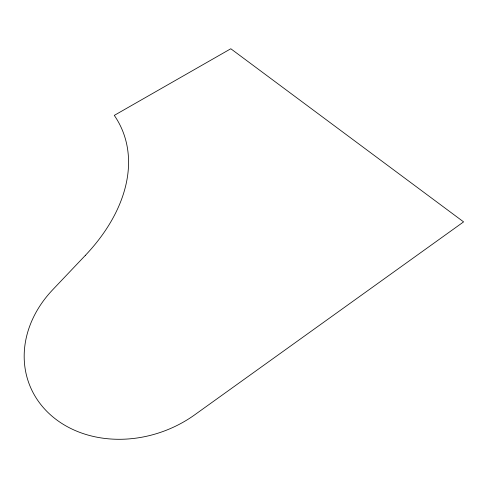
<?xml version="1.0" encoding="UTF-8"?>
<svg xmlns="http://www.w3.org/2000/svg" width="488" height="488" viewBox="0 0 488 488"><rect width="100%" height="100%" fill="white"/><g stroke="black" fill="none" stroke-linecap="round" stroke-linejoin="round"><path stroke-width="0.73" d="M85.376 255.352L52.649 289.817A110.495 92 -21.1 0 0 51.124 415.404A110.495 92 -21.1 0 0 194.767 414.782L463.6 221.881L230.806 48.757L114.277 115.388A180.188 119.499 -24 0 1 85.376 255.352"/></g></svg>
